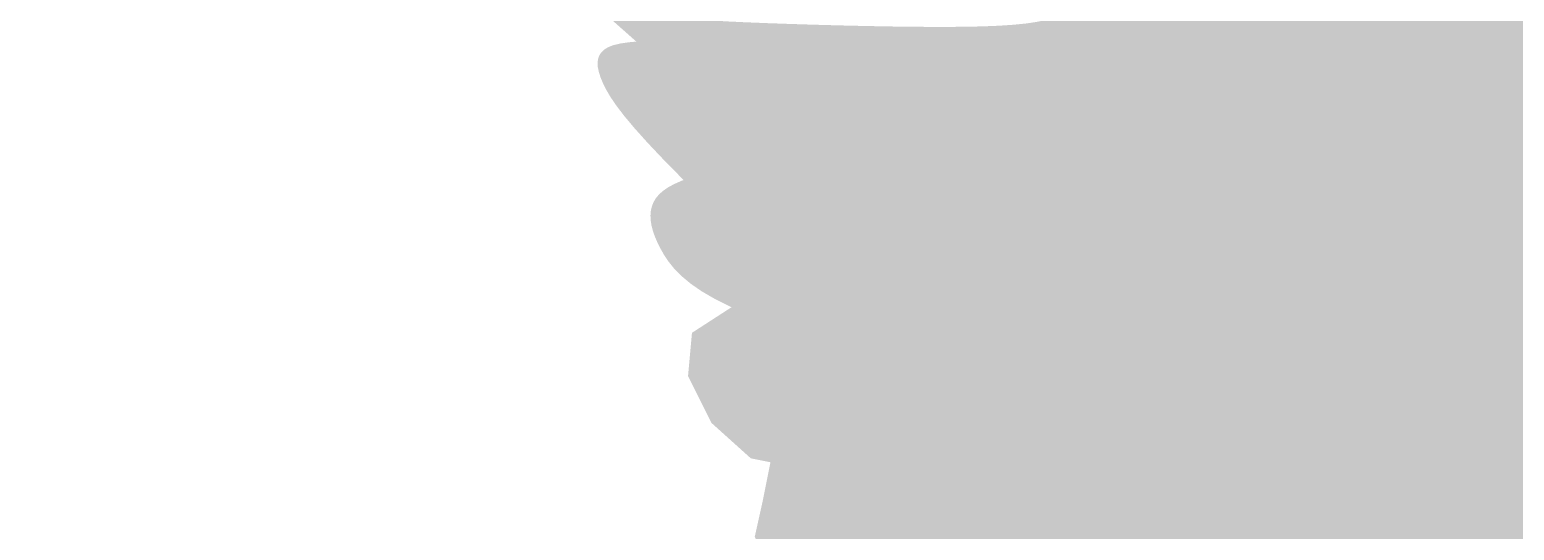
# Model space of a CAD drawing. Header units: millimetres. Extents: x -414 to 301, y -13 to 326.
# Drawn here: x -220.12 to -195.73, y 41.64 to 49.86 of the extents above; entities that cross this region are included whole.
import ezdxf

# ---------------------------------------------------------------- set-up
doc = ezdxf.new("R2010")
doc.units = ezdxf.units.MM
doc.layers.add('Images', color=7, linetype='Continuous')
doc.layers.add('magpiefill', color=3, linetype='Continuous')
picture_1 = doc.add_image_def('image5.jpg', size_in_pixel=(1024, 768))

msp = doc.modelspace()

# ---------------------------------------------------------------- hatches: boundary and pattern name
at = {"layer": 'magpiefill', "true_color": 0x010101}
h = msp.add_hatch(color=18, dxfattribs=at)
h.dxf.hatch_style = 1
edge = h.paths.add_edge_path()
edge.add_line((-195.8331078844907, 28.51849237664084), (-197.6674461119642, 28.3309667336041))
edge.add_line((-197.6674461119644, 28.33096673360413), (-200.7895665872576, 26.28032038804357))
edge.add_line((-200.7895665872574, 26.28032038804366), (-207.2122080755165, 21.64407557516235))
edge.add_line((-207.2122080755164, 21.64407557516231), (-210.9587503675909, 18.07773204478428))
edge.add_line((-210.9587503675911, 18.07773204478423), (-211.5831721843724, 18.07773204478423))
edge.add_line((-211.5831721843724, 18.07773204478423), (-212.2075968490003, 18.61268416654447))
edge.add_line((-212.2075968490003, 18.61268416654447), (-212.2967999656831, 18.96931792737875))
edge.add_line((-212.2967999656831, 18.9693179273787), (-214.1700711117206, 17.54278140353266))
edge.add_line((-214.1700711117206, 17.54278140353278), (-216.667764074539, 15.75960963834376))
edge.add_line((-216.6677640745389, 15.75960963834365), (-216.935373424588, 16.91867158181817))
edge.add_line((-216.935373424588, 16.91867158181823), (-216.8461703079051, 17.54278140353273))
edge.add_line((-216.846170307905, 17.54278140353278), (-215.7757300598615, 18.70184186649882))
edge.add_line((-215.7757300598617, 18.70184186649877), (-215.4189175931299, 18.96931792737877))
edge.add_line((-215.4189175931297, 18.9693179273787), (-215.6865269431788, 19.14763480779596))
edge.add_line((-215.6865269431788, 19.14763480779601), (-217.3813918558501, 17.98857434482996))
edge.add_line((-217.3813918558502, 17.98857434482992), (-217.8274074392654, 18.34520810566421))
edge.add_line((-217.8274074392653, 18.34520810566425), (-217.8274074392653, 18.61268416654449))
edge.add_line((-217.8274074392653, 18.61268416654447), (-218.541035220576, 18.61268416654447))
edge.add_line((-218.5410352205761, 18.61268416654447), (-218.8086445706251, 18.96931792737875))
edge.add_line((-218.8086445706251, 18.9693179273787), (-216.4893578411729, 20.21753757080772))
edge.add_line((-216.4893578411728, 20.21753757080779), (-216.0433422577581, 21.01996427293932))
edge.add_line((-216.0433422577582, 21.01996427293936), (-215.2405113597637, 21.73323327511686))
edge.add_line((-215.2405113597636, 21.73323327511681), (-216.846170307905, 21.46575721423657))
edge.add_line((-216.846170307905, 21.4657572142365), (-215.5973238264958, 22.53565997724827))
edge.add_line((-215.5973238264959, 22.53565997724837), (-211.4047659510063, 24.94294156415191))
edge.add_line((-211.4047659510063, 24.94294156415187), (-207.4798174255656, 27.79601609235264))
edge.add_line((-207.4798174255656, 27.79601609235269), (-203.0196502000269, 30.38161455967325))
edge.add_line((-203.0196502000269, 30.3816145596732), (-200.3435481559954, 31.98646796393648))
edge.add_line((-200.3435481559954, 31.98646796393652), (-200.0759388059464, 32.96721302699399))
edge.add_line((-200.0759388059464, 32.9672130269939), (-199.0947016745861, 33.59132284870815))
edge.add_line((-199.0947016745861, 33.59132284870826), (-198.0242614265431, 33.14552990741102))
edge.add_line((-198.024261426543, 33.14552990741091), (-197.3106336452319, 33.2346890878739))
edge.add_line((-197.310633645232, 33.23468908787402), (-195.7941778137739, 34.48290873130282))
edge.add_line((-195.7941778137738, 34.48290873130273), (-194.5453284845177, 35.28533543343449))
edge.add_line((-194.5453284845175, 35.28533543343448), (-194.4561253678346, 33.50216366824544))
edge.add_line((-194.4561253678348, 33.50216366824554), (-194.8129406824136, 32.16478632486223))
edge.add_line((-194.8129406824136, 32.16478632486213), (-195.1697531491459, 31.98646796393641))
edge.add_line((-195.1697531491459, 31.98646796393652), (-195.7049746970909, 32.16478632486224))
edge.add_line((-195.704974697091, 32.16478632486213), (-196.4185996305551, 31.45151732268486))
edge.add_line((-196.418599630555, 31.45151732268487), (-195.3175250905804, 30.51537109646892))
edge.add_line((-195.3175250905805, 30.51537109646902), (-195.1241818988453, 31.35277184994522))
edge.add_line((-195.1241818988453, 31.35277184994512), (-194.2219127214647, 31.868095390546))
edge.add_line((-194.2219127214647, 31.86809539054601), (-192.8685103793174, 31.93251083312098))
edge.add_line((-192.8685103793174, 31.93251083312098), (-192.0951376123759, 31.67484906282063))
edge.add_line((-192.095137612376, 31.67484906282073), (-192.095137612376, 31.09511007964488))
edge.add_line((-192.095137612376, 31.09511007964487), (-192.7396139688784, 30.83744830934452))
edge.add_line((-192.7396139688784, 30.83744830934462), (-193.9641227484332, 30.57978653904409))
edge.add_line((-193.9641227484332, 30.57978653904398), (-195.381974719724, 29.48472401526748))
edge.add_line((-195.3819747197241, 29.48472401526744), (-195.3819747197241, 28.71173870436621))
edge.add_line((-195.3819747197241, 28.7117387043663), (-194.2219127214649, 29.16264680239197))
edge.add_line((-194.2219127214647, 29.16264680239203), (-191.386211626731, 30.25770932616877))
edge.add_line((-191.3862116267312, 30.25770932616877), (-189.5172236428265, 31.28835640737006))
edge.add_line((-189.5172236428266, 31.28835640736997), (-187.6482385067695, 32.64108070144704))
edge.add_line((-187.6482385067694, 32.64108070144716), (-185.1992209476589, 34.44471309354993))
edge.add_line((-185.1992209476591, 34.44471309354986), (-186.4881765085103, 33.99380499552418))
edge.add_line((-186.4881765085102, 33.99380499552414), (-187.7126852880654, 33.54289689749847))
edge.add_line((-187.7126852880654, 33.54289689749842), (-189.0016408489166, 33.86497411037392))
edge.add_line((-189.0016408489167, 33.86497411037401), (-190.1617028471759, 34.83120574900034))
edge.add_line((-190.161702847176, 34.83120574900025), (-190.870628832821, 36.24834400514403))
edge.add_line((-190.8706288328208, 36.24834400514408), (-191.1284188058525, 37.85873006952146))
edge.add_line((-191.1284188058526, 37.85873006952142), (-190.8061792036779, 39.34028524874864))
edge.add_line((-190.8061792036778, 39.34028524874872), (-189.4527768615305, 40.82184042797594))
edge.add_line((-189.4527768615305, 40.82184042797595), (-190.161702847176, 40.56417865767541))
edge.add_line((-190.161702847176, 40.56417865767541), (-193.5129867358195, 38.82496170814785))
edge.add_line((-193.5129867358194, 38.82496170814785), (-196.4131403075436, 37.21457564377047))
edge.add_line((-196.4131403075435, 37.21457564377041), (-198.0243326227224, 35.92626679226852))
edge.add_line((-198.0243326227225, 35.92626679226858), (-198.8621550188071, 34.70237486385017))
edge.add_line((-198.8621550188071, 34.70237486385012), (-199.7644241961876, 33.99380499552409))
edge.add_line((-199.7644241961877, 33.99380499552414), (-200.7311401548643, 33.7361432252238))
edge.add_line((-200.731140154864, 33.73614322522389), (-201.3111725779169, 33.99380499552424))
edge.add_line((-201.3111725779171, 33.99380499552414), (-201.6334093322448, 34.38029765097463))
edge.add_line((-201.6334093322446, 34.38029765097472), (-201.5689625509486, 35.28211236651762))
edge.add_line((-201.5689625509486, 35.28211236651757), (-200.9244861944462, 36.76366754574478))
edge.add_line((-200.9244861944462, 36.76366754574468), (-201.3756193592129, 37.72989918437125))
edge.add_line((-201.375619359213, 37.7298991843713), (-201.5045157696526, 36.89249843089491))
edge.add_line((-201.5045157696526, 36.8924984308949), (-202.0845453448584, 36.50600577544441))
edge.add_line((-202.0845453448586, 36.50600577544444), (-203.5023973161489, 35.66860502196824))
edge.add_line((-203.5023973161488, 35.66860502196833), (-203.9535304809156, 35.99068223484383))
edge.add_line((-203.9535304809156, 35.99068223484373), (-204.4046664935294, 36.24834400514408))
edge.add_line((-204.4046664935294, 36.24834400514408), (-204.8557996582961, 36.69925210316976))
edge.add_line((-204.8557996582961, 36.69925210316971), (-205.0491428500312, 37.40782197149574))
edge.add_line((-205.0491428500312, 37.40782197149578), (-204.9846960687352, 37.85873006952146))
edge.add_line((-204.9846960687352, 37.85873006952142), (-205.5647256439415, 37.9875609546716))
edge.add_line((-205.5647256439415, 37.98756095467164), (-205.8869652461158, 38.24522272497198))
edge.add_line((-205.8869652461158, 38.245222724972), (-206.33810125873, 38.69613082299767))
edge.add_line((-206.33810125873, 38.69613082299772), (-206.7247876422003, 39.21145436359861))
edge.add_line((-206.7247876422003, 39.21145436359859), (-206.5314444504652, 40.17768600222492))
edge.add_line((-206.5314444504651, 40.17768600222483), (-206.7247876422003, 40.17768600222483))
edge.add_line((-206.7247876422003, 40.17768600222483), (-207.3048172174067, 40.37093232995021))
edge.add_line((-207.3048172174065, 40.37093232995029), (-207.8848467926123, 40.88625587055094))
edge.add_line((-207.8848467926124, 40.8862558705509), (-208.2070863947871, 41.53041029630196))
edge.add_line((-208.207086394787, 41.53041029630202), (-208.0781899843475, 42.11014927947787))
edge.add_line((-208.0781899843475, 42.11014927947787), (-207.9492964217554, 42.75430370522869))
edge.add_line((-207.9492964217555, 42.7543037052287), (-208.2715331760832, 42.81871914780391))
edge.add_line((-208.271533176083, 42.81871914780384), (-208.916012380432, 43.39845813097969))
edge.add_line((-208.9160123804321, 43.39845813097969), (-209.3026987639028, 44.17144196137242))
edge.add_line((-209.3026987639028, 44.17144196137242), (-209.2382519826068, 44.88001182969845))
edge.add_line((-209.2382519826067, 44.8800118296984), (-208.142639613491, 45.58858169802443))
edge.add_line((-208.142639613491, 45.58858169802438), (-206.6603380130571, 46.3615670089256))
edge.add_line((-206.6603380130572, 46.36156700892571), (-205.6291752730846, 47.19896776240191))
edge.add_line((-205.6291752730846, 47.19896776240182), (-204.7269060957041, 47.97195307330305))
edge.add_line((-204.726906095704, 47.97195307330304), (-204.5980096852649, 48.10078395845322))
edge.add_line((-204.5980096852649, 48.10078395845326), (-204.2757700830902, 48.22961484360344))
edge.add_line((-204.2757700830903, 48.22961484360338), (-203.8890836996196, 48.55169205647888))
edge.add_line((-203.8890836996194, 48.55169205647891), (-203.8246369183234, 48.80935382677926))
edge.add_line((-203.8246369183235, 48.80935382677924), (-203.8246369183235, 49.00260015450461))
edge.add_line((-203.8246369183235, 49.00260015450452), (-203.8890836996195, 49.26026192480487))
edge.add_line((-203.8890836996194, 49.26026192480499), (-204.0824268913546, 49.45350825253036))
edge.add_line((-204.0824268913546, 49.45350825253026), (-204.2757700830902, 49.58233913768044))
edge.add_line((-204.2757700830903, 49.58233913768039), (-204.533562903969, 49.6467545802556))
edge.add_line((-204.5335629039689, 49.64675458025562), (-204.3402197122333, 49.7755854654058))
edge.add_line((-204.3402197122334, 49.77558546540585), (-204.0824268913547, 49.77558546540585))
edge.add_line((-204.0824268913546, 49.77558546540585), (-203.8246369183234, 49.84000090798082))
edge.add_line((-203.8246369183235, 49.84000090798083), (-203.3735009057097, 49.84000090798083))
edge.add_line((-203.3735009057097, 49.84000090798083), (-203.115710932678, 49.84000090798083))
edge.add_line((-203.115710932678, 49.84000090798083), (-202.9223677409429, 49.90441635055604))
edge.add_line((-202.9223677409429, 49.90441635055598), (-202.7290245492073, 50.03324723570616))
edge.add_line((-202.7290245492074, 50.0332472357061), (-202.6001281387683, 50.35532444858161))
edge.add_line((-202.6001281387683, 50.35532444858172), (-202.5356785096252, 50.54857077630686))
edge.add_line((-202.5356785096251, 50.5485707763068), (-202.7934713305033, 50.80623254660733))
edge.add_line((-202.7934713305034, 50.80623254660734), (-203.631293726588, 51.25714064463302))
edge.add_line((-203.631293726588, 51.25714064463298), (-202.5356785096252, 50.99947887433244))
edge.add_line((-202.5356785096251, 50.99947887433253), (-201.9556489344188, 50.87064798918235))
edge.add_line((-201.9556489344188, 50.87064798918231), (-201.6334093322445, 51.06389431690769))
edge.add_line((-201.6334093322446, 51.06389431690771), (-201.6334093322446, 51.19272520205789))
edge.add_line((-201.6334093322446, 51.19272520205782), (-201.6334093322446, 51.51480241493332))
edge.add_line((-201.6334093322446, 51.51480241493343), (-201.8267553718268, 51.64363330008361))
edge.add_line((-201.8267553718268, 51.64363330008355), (-201.9556489344189, 51.96571051295906))
edge.add_line((-201.9556489344188, 51.96571051295904), (-201.4400661405089, 51.90129507038383))
edge.add_line((-201.4400661405092, 51.90129507038379), (-201.1822761674781, 51.90129507038379))
edge.add_line((-201.1822761674779, 51.90129507038379), (-200.7955897840072, 51.90129507038379))
edge.add_line((-200.7955897840071, 51.90129507038379), (-200.7955897840071, 52.03012595553397))
edge.add_line((-200.7955897840071, 52.03012595553403), (-200.8600365653031, 52.41661861098474))
edge.add_line((-200.8600365653032, 52.41661861098468), (-200.9889329757423, 52.67427890077653))
edge.add_line((-200.9889329757423, 52.67427890077651), (-201.0533797570383, 52.99635611365202))
edge.add_line((-201.0533797570382, 52.99635611365213), (-200.731140154864, 52.99635611365213))
edge.add_line((-200.731140154864, 52.99635611365213), (-200.4733501818324, 53.0607715562271))
edge.add_line((-200.4733501818325, 53.06077155622709), (-200.3444537713934, 53.25401788395246))
edge.add_line((-200.3444537713934, 53.25401788395238), (-200.2800069900974, 53.70492598197806))
edge.add_line((-200.2800069900974, 53.70492598197811), (-200.2155602088014, 53.83375686712829))
edge.add_line((-200.2155602088013, 53.83375686712824), (-199.9577673879226, 53.83375686712824))
edge.add_line((-199.9577673879228, 53.83375686712824), (-199.7644241961876, 53.83375686712824))
edge.add_line((-199.7644241961877, 53.83375686712824), (-199.6355277857481, 53.96258775227842))
edge.add_line((-199.635527785748, 53.96258775227847), (-199.4421845940128, 53.96258775227847))
edge.add_line((-199.4421845940129, 53.96258775227847), (-199.3777378127169, 54.28466496515398))
edge.add_line((-199.3777378127168, 54.28466496515396), (-199.3777378127168, 54.41349585030414))
edge.add_line((-199.3777378127168, 54.41349585030408), (-199.6999774148915, 54.54232673545426))
edge.add_line((-199.6999774148916, 54.54232673545432), (-199.4421845940129, 54.6711576206045))
edge.add_line((-199.4421845940129, 54.67115762060454), (-199.2488414022773, 54.67115762060454))
edge.add_line((-199.2488414022773, 54.67115762060454), (-198.9910514292462, 54.60674217802957))
edge.add_line((-198.9910514292461, 54.60674217802957), (-198.6688118270714, 54.54232673545436))
edge.add_line((-198.6688118270714, 54.54232673545432), (-198.2176786623046, 54.60674217802953))
edge.add_line((-198.2176786623047, 54.60674217802957), (-197.5731994579558, 54.73557306317975))
edge.add_line((-197.5731994579558, 54.73557306317968), (-197.2509598557811, 54.73557306317968))
edge.add_line((-197.250959855781, 54.73557306317968), (-197.250959855781, 54.47791129287933))
edge.add_line((-197.250959855781, 54.47791129287933), (-197.186513074485, 54.15583408000383))
edge.add_line((-197.186513074485, 54.15583408000384), (-196.7353770618712, 53.96258775227846))
edge.add_line((-196.7353770618712, 53.96258775227847), (-196.1553474866649, 54.15583408000385))
edge.add_line((-196.1553474866649, 54.15583408000384), (-195.8331078844907, 53.76934142455335))
edge.add_line((-195.8331078844907, 53.76934142455327), (-195.3815162163305, 53.32019069006923))
edge.add_arc((-307.260970137278, -11.99896203949793), 129.5515492881421, 24.7196834331034, 30.277882808560207, ccw=False)
edge.add_arc((-187.4863811132669, 43.89889807276955), 2.71160155124978, 219.4264190677759, 277.5112522925736)
edge.add_arc((-184.5558881863963, 38.84865255466768), 3.494933030427307, 76.09792839104102, 137.4828955815185, ccw=False)
edge.add_arc((-184.746114497111, 34.57432668384686), 7.735753044468411, 60.01917854986198, 82.34898294536907, ccw=False)
edge.add_arc((-184.6416243261414, 29.88088219464024), 11.99881904815221, 55.16074552816218, 71.73216053091483, ccw=False)
edge.add_arc((-178.1204990256937, 34.01616295016578), 5.722572915981763, 86.65890143975243, 120.31950619075)
edge.add_arc((-176.3684125226687, 31.18587399339553), 9.050623111210996, 120.8490791888012, 144.9821508602809)
edge.add_arc((-182.5577892435463, 35.72971252247984), 1.384718910226824, 152.0183299640194, 206.9559763139688)
edge.add_arc((-288.4102990386688, -92.44024818510674), 164.9606098120942, 45.89312228263083, 50.63922831697852, ccw=False)
edge.add_line((-173.5978804597363, 26.00852272296945), (-173.7275144625909, 25.49096805611994))
edge.add_line((-173.7275144625907, 25.49096805612003), (-173.5341712708551, 25.23330628581969))
edge.add_line((-173.5341712708552, 25.23330628581959), (-172.9541388478023, 25.04005995809422))
edge.add_line((-172.9541388478021, 25.0400599580943), (-173.1474820395372, 24.65356730264383))
edge.add_line((-173.1474820395373, 24.65356730264373), (-172.8896920665061, 24.33149008976822))
edge.add_line((-172.8896920665061, 24.33149008976824), (-172.7607956560665, 24.00941287689273))
edge.add_line((-172.7607956560668, 24.00941287689272), (-173.2119316686806, 23.62292022144224))
edge.add_line((-173.2119316686804, 23.62292022144216), (-173.2763784499764, 23.23642756599144))
edge.add_line((-173.2763784499764, 23.23642756599149), (-173.0830352582414, 22.84993491054099))
edge.add_line((-173.0830352582412, 22.84993491054101), (-173.5986180521511, 22.65668858281566))
edge.add_line((-173.5986180521512, 22.65668858281564), (-174.1142008460611, 22.78551946796582))
edge.add_line((-174.114200846061, 22.78551946796586), (-174.049754064765, 22.33461136994019))
edge.add_line((-174.049754064765, 22.33461136994015), (-174.7586772025634, 22.14136504221501))
edge.add_line((-174.7586772025633, 22.14136504221504), (-175.080916804738, 22.33461136994018))
edge.add_line((-175.080916804738, 22.33461136994015), (-175.2742599964731, 22.39902681251536))
edge.add_line((-175.2742599964731, 22.39902681251529), (-175.4676031882083, 22.14136504221496))
edge.add_line((-175.4676031882082, 22.14136504221504), (-175.7898427903829, 21.88370327191448))
edge.add_line((-175.7898427903829, 21.88370327191441), (-176.1120823925576, 22.0125341570648))
edge.add_line((-176.1120823925577, 22.01253415706482), (-176.9499047886422, 21.43279517388897))
edge.add_line((-176.949904788642, 21.43279517388898), (-176.949904788642, 21.6904569441893))
edge.add_line((-176.949904788642, 21.69045694418931), (-177.5299343638479, 22.20578048478995))
edge.add_line((-177.5299343638479, 22.20578048479), (-177.5299343638479, 22.46344225509056))
edge.add_line((-177.5299343638479, 22.46344225509045), (-177.6588307742875, 22.33461136994006))
edge.add_line((-177.6588307742875, 22.33461136994015), (-178.0455171577578, 21.75487238676429))
edge.add_line((-178.0455171577578, 21.75487238676429), (-178.0455171577578, 21.36837973131379))
edge.add_line((-178.0455171577578, 21.36837973131372), (-178.0455171577578, 20.53097897783755))
edge.add_line((-178.0455171577578, 20.5309789778376), (-178.4966503225246, 20.5309789778376))
edge.add_line((-178.4966503225245, 20.5309789778376), (-178.6899935142601, 20.72422530556274))
edge.add_line((-178.68999351426, 20.7242253055627), (-178.7544431434031, 20.85305619071288))
edge.add_line((-178.7544431434032, 20.85305619071282), (-179.3989194999051, 21.04630251843817))
edge.add_line((-179.3989194999051, 21.04630251843831), (-179.7211591020798, 21.23954884616366))
edge.add_line((-179.7211591020796, 21.23954884616358), (-179.8500555125192, 21.1107179610134))
edge.add_line((-179.8500555125194, 21.11071796101345), (-179.8500555125194, 20.78864074813792))
edge.add_line((-179.8500555125194, 20.78864074813787), (-180.2367418959896, 20.27331720753698))
edge.add_line((-180.2367418959897, 20.27331720753698), (-180.4945318690214, 20.46656353526233))
edge.add_line((-180.4945318690212, 20.46656353526244), (-180.4945318690212, 20.6598098629878))
edge.add_line((-180.4945318690212, 20.65980986298774), (-181.2679074838097, 20.46656353526238))
edge.add_line((-181.2679074838097, 20.46656353526244), (-181.6545938672804, 20.01565543723677))
edge.add_line((-181.6545938672803, 20.01565543723672), (-182.4924134155173, 19.69357822436119))
edge.add_line((-182.4924134155175, 19.69357822436113), (-182.8790997989882, 19.88682455208648))
edge.add_line((-182.8790997989881, 19.88682455208659), (-183.0724458385707, 20.20890176496212))
edge.add_line((-183.0724458385706, 20.20890176496201), (-183.3946825928978, 20.20890176496201))
edge.add_line((-183.3946825928979, 20.20890176496201), (-184.1036085785433, 19.62916278178616))
edge.add_line((-184.1036085785433, 19.62916278178615), (-184.7480877828928, 18.98500835603509))
edge.add_line((-184.7480877828927, 18.98500835603515), (-185.3925641393946, 18.21202304513394))
edge.add_line((-185.3925641393946, 18.212023045134), (-185.9081469333044, 17.56786861938318))
edge.add_line((-185.9081469333045, 17.56786861938318), (-186.3592829459183, 17.11696200186598))
edge.add_line((-186.3592829459182, 17.11696200186586), (-187.0037593024205, 16.9237156741405))
edge.add_line((-187.0037593024206, 16.92371567414058), (-187.5837917254735, 17.05254655929075))
edge.add_line((-187.5837917254733, 17.0525465592907), (-187.9704781089441, 17.43903773423294))
edge.add_line((-187.9704781089442, 17.43903773423295), (-188.3571644924149, 17.82553038968345))
edge.add_line((-188.3571644924147, 17.82553038968343), (-188.5505076841499, 18.40526937285928))
edge.add_line((-188.55050768415, 18.40526937285929), (-188.8727472863247, 18.85617747088497))
edge.add_line((-188.8727472863247, 18.85617747088502), (-189.1949868884994, 18.92059291346022))
edge.add_line((-189.1949868884993, 18.92059291346018), (-189.58167327197, 19.04942379861036))
edge.add_line((-189.5816732719699, 19.0494237986103), (-189.9039100262971, 19.0494237986103))
edge.add_line((-189.9039100262971, 19.0494237986103), (-190.4839424493505, 19.95123999466168))
edge.add_line((-190.4839424493506, 19.95123999466174), (-191.0639720245564, 20.72422530556273))
edge.add_line((-191.0639720245565, 20.7242253055627), (-191.3217619975877, 20.7242253055627))
edge.add_line((-191.3217619975877, 20.7242253055627), (-191.837344791498, 20.98188707586326))
edge.add_line((-191.8373447914978, 20.98188707586333), (-192.7396139688784, 21.8192878293395))
edge.add_line((-192.7396139688784, 21.81928782933944), (-192.9974067897566, 22.20578048478994))
edge.add_line((-192.9974067897566, 22.20578048479), (-193.1263003523486, 22.46344225509056))
edge.add_line((-193.1263003523486, 22.46344225509045), (-193.1907499814922, 22.84993491054095))
edge.add_line((-193.1907499814922, 22.84993491054101), (-193.4485399545234, 22.84993491054101))
edge.add_line((-193.4485399545235, 22.84993491054101), (-194.0285695297298, 23.04318123826636))
edge.add_line((-194.0285695297296, 23.0431812382663), (-194.0930191588727, 23.17201212341648))
edge.add_line((-194.0930191588726, 23.17201212341653), (-194.3508091319038, 23.55850477886701))
edge.add_line((-194.3508091319039, 23.558504778867), (-194.4152559131999, 23.68733566401718))
edge.add_line((-194.4152559131998, 23.68733566401713), (-194.7374955153745, 24.39590553234316))
edge.add_line((-194.7374955153746, 24.39590553234319), (-195.1241818988453, 24.65356730264373))
edge.add_line((-195.1241818988453, 24.65356730264373), (-195.3175250905804, 24.84681363036887))
edge.add_line((-195.3175250905805, 24.84681363036884), (-195.5753179114592, 25.23330628581956))
edge.add_line((-195.5753179114592, 25.23330628581959), (-195.7042143218983, 25.74862982642024))
edge.add_line((-195.7042143218983, 25.74862982642028), (-195.7042143218983, 26.07070555878733))
edge.add_line((-195.7042143218983, 26.07070555878728), (-195.2530783092845, 26.71485998453834))
edge.add_line((-195.2530783092844, 26.71485998453829), (-195.44642150102, 26.65044454196309))
edge.add_line((-195.4464215010201, 26.65044454196315), (-195.8975575136339, 27.16576808256403))
edge.add_line((-195.8975575136338, 27.16576808256404), (-195.9620042949298, 27.61667618058971))
edge.add_line((-195.9620042949298, 27.61667618058976), (-195.44642150102, 28.38966149149075))
edge.add_line((-195.4464215010201, 28.38966149149071), (-195.8331078844909, 28.51849237664089))
at = {"layer": 'magpiefill'}
h = msp.add_hatch(color=253, dxfattribs=at)
h.dxf.hatch_style = 1
h.paths.add_polyline_path([(-202.7934713305034, 50.80623254660734), (-203.6312937265881, 51.25714064463316), (-204.1021431901657, 51.29315986499256), (-204.6510081056236, 51.33322499469675), (-205.2577520910235, 51.37554178372216), (-205.9022387644269, 51.41831598204518), (-206.5643317438951, 51.45975333964206), (-207.2238946474898, 51.49805960648894), (-207.8607910932724, 51.53144053256247), (-208.4548846993042, 51.55810186783904), (-208.9896810543111, 51.57626756717033), (-209.4632536296744, 51.58423440491043), (-209.8773178674399, 51.58031736028869), (-210.2335892096528, 51.56283141253495), (-210.5337830983594, 51.53009154087844), (-210.7796149756049, 51.4804127245489), (-210.972800283435, 51.41210994277575), (-211.1150544638957, 51.32349817478862), (-211.2071687749535, 51.21285440199664), (-211.2462377382624, 51.07830361452982), (-211.228431691398, 50.9179328046973), (-211.1499209719351, 50.72982896480864), (-211.0068759174488, 50.51207908717324), (-210.7954668655148, 50.26277016410052), (-210.5118641537078, 49.97998918789983), (-210.1522381196034, 49.66182315088098), (-210.0531311331868, 49.67016755896845), (-209.7837070523257, 49.68281514567735), (-209.4442452380442, 49.69067372481179), (-209.0252811233319, 49.69389110579833), (-208.5229318317146, 49.69276445436967), (-207.955641248869, 49.68818836148251), (-207.3474349510088, 49.68120677440004), (-206.7223385143476, 49.6728636403848), (-206.1043775150993, 49.66420290669986), (-205.5175775294776, 49.65626852060796), (-204.9859641336964, 49.65010442937238), (-204.5335629039691, 49.64675458025553), (-204.3402197122334, 49.77558546540585), (-204.0824268913546, 49.77558546540585), (-203.8246369183235, 49.84000090798083), (-203.3735009057097, 49.84000090798083), (-203.115710932678, 49.84000090798083), (-202.9223677409429, 49.90441635055598), (-202.7290245492074, 50.0332472357061), (-202.6001281387683, 50.35532444858172), (-202.5356785096251, 50.5485707763068)])
h.paths.add_polyline_path([(-209.8752270849947, 50.66731424310654), (-209.8682568157891, 50.74582066199345), (-209.8481347805774, 50.82205081558665), (-209.8123370972863, 50.89497004099833), (-209.7579652441783, 50.96363236087274), (-209.6821206995164, 51.02709179785426), (-209.5819049415635, 51.08440237458717), (-209.4544194485823, 51.13461811371579), (-209.2967656988355, 51.17679303788442), (-209.1060451705863, 51.20998116973736), (-208.8805621297089, 51.23355185708439), (-208.6234319925262, 51.24813574839743), (-208.3389729629725, 51.25467881731395), (-208.0315032449822, 51.25412703747131), (-207.7053410424898, 51.24742638250677), (-207.3648045594293, 51.23552282605795), (-207.0142119997357, 51.21936234176217), (-206.6578815673431, 51.19989090325686), (-206.3000920290766, 51.17789682314595), (-205.9449644033255, 51.15353776989942), (-205.5965802713692, 51.12681375095415), (-205.2590212144879, 51.09772477374627), (-204.9363688139608, 51.06627084571261), (-204.6327046510682, 51.03245197428976), (-204.3521103070898, 50.99626816691411), (-204.098667363305, 50.95771943102243), (-203.8754715124448, 50.91678606402071), (-203.6816748930435, 50.87336952319276), (-203.5154437550862, 50.82735155579127), (-203.3749443485581, 50.77861390906967), (-203.2583429234446, 50.72703833028101), (-203.1638057297305, 50.67250656667831), (-203.0894990174017, 50.61490036551473), (-203.0335890364429, 50.55410147404342), (-202.994715263119, 50.49023798980125), (-202.9734100788139, 50.42442341146011), (-202.9706790911906, 50.35801758797594), (-202.987527907913, 50.29238036830464), (-203.0249621366438, 50.22887160140191), (-203.0839873850466, 50.16885113622362), (-203.1656092607851, 50.11367882172554), (-203.2708333715221, 50.06471450686346), (-203.4007836317708, 50.02301256703478), (-203.5570571834436, 49.98840548340176), (-203.7413694753023, 49.96042026356832), (-203.9554359561091, 49.93858391513849), (-204.2009720746257, 49.92242344571577), (-204.479693279614, 49.91146586290439), (-204.7933150198359, 49.90523817430812), (-205.1435527440539, 49.90326738753066), (-205.5299332237487, 49.9050706573297), (-205.9432285212809, 49.91012572707771), (-206.3720220217296, 49.91790048730073), (-206.8048971101746, 49.92786282852517), (-207.230437171695, 49.93948064127671), (-207.6372255913705, 49.95222181608173), (-208.0138457542806, 49.96555424346641), (-208.3488810455045, 49.97894581395677), (-208.6337640740736, 49.99216003507323), (-208.871324344825, 50.00614288231213), (-209.0672405865478, 50.02213594816428), (-209.2271915280307, 50.04138082512009), (-209.3568558980626, 50.06511910567038), (-209.4619124254327, 50.09459238230573), (-209.5480398389294, 50.13104224751684), (-209.6209168673419, 50.17571029379425), (-209.6851673373683, 50.22938483312221), (-209.7411954673433, 50.29104105545922), (-209.7883505735115, 50.35920087025745), (-209.8259819721165, 50.43238618696923), (-209.8534389794025, 50.50911891504654), (-209.870070911614, 50.58792096394151)], flags=16)
h = msp.add_hatch(color=253, dxfattribs=at)
h.dxf.hatch_style = 1
h.paths.add_polyline_path([(-203.8246369183235, 49.00260015450452), (-203.8890836996194, 49.26026192480499), (-204.0824268913546, 49.45350825253026), (-204.2757700830903, 49.58233913768039), (-204.5335629039682, 49.64675458025553), (-204.9859641336962, 49.65010442937238), (-205.5175775294778, 49.65626852060796), (-206.1043775150993, 49.66420290669986), (-206.7223385143476, 49.6728636403848), (-207.3474349510088, 49.68120677440004), (-207.955641248869, 49.68818836148251), (-208.5229318317146, 49.69276445436967), (-209.0252811233319, 49.69389110579833), (-209.4442452380442, 49.69067372481179), (-209.7837070523257, 49.68281514567735), (-210.0531311331868, 49.67016755896845), (-210.261982047639, 49.65258315525849), (-210.4197243626935, 49.62991412512073), (-210.5358226453608, 49.60201265912857), (-210.6197414626527, 49.56873094785553), (-210.6809453815794, 49.52992118187492), (-210.7273609773073, 49.4853912083743), (-210.7607628576195, 49.43477150099857), (-210.7813876384546, 49.37764819000682), (-210.789471935751, 49.31360740565793), (-210.785252365447, 49.24223527821073), (-210.7689655434808, 49.16311793792467), (-210.7408480857908, 49.07584151505849), (-210.7011366083153, 48.97999213987129), (-210.6488586246007, 48.87424509118479), (-210.5782052386267, 48.7536322420714), (-210.4821584519805, 48.61227461416611), (-210.3537002662501, 48.44429322910428), (-210.1858126830233, 48.24380910852079), (-209.9714777038873, 48.00494327405066), (-209.7036773304302, 47.72181674732929), (-209.3753935642393, 47.38855054999168), (-209.2726202120897, 47.4260620694843), (-209.1077891508333, 47.47645022381735), (-208.9203023485546, 47.52550808215616), (-208.7106921843987, 47.57332433684915), (-208.4794910375109, 47.61998768024573), (-208.2272312870353, 47.66558680469466), (-207.9544453121175, 47.71021040254457), (-207.6616654919018, 47.75394716614464), (-207.3494242055335, 47.79688578784364), (-207.0192183442584, 47.83885704651436), (-206.676402847727, 47.87866006712558), (-206.3272971676913, 47.91483606116968), (-205.9782207559023, 47.94592624013919), (-205.6354930641124, 47.97047181552713), (-205.3054335440729, 47.9870139988256), (-204.9943616475352, 47.99409400152734), (-204.7085968262514, 47.99025303512499), (-204.5980096852649, 48.10078395845326), (-204.2757700830903, 48.22961484360338), (-203.8890836996194, 48.55169205647891), (-203.8246369183235, 48.80935382677924)])
h.paths.add_polyline_path([(-209.1470583581056, 48.79489523464814), (-209.1276954942405, 48.87782607729002), (-209.097211795452, 48.95602700340715), (-209.0558438709627, 49.02902503175815), (-209.0038283299938, 49.0963471811019), (-208.9414017817681, 49.15752047019708), (-208.8688008355069, 49.21207191780231), (-208.7857888741531, 49.25969605779557), (-208.6902363755298, 49.30075748453158), (-208.5795405911811, 49.33578830748429), (-208.4510987726507, 49.36532063612728), (-208.3023081714827, 49.38988657993463), (-208.1305660392206, 49.41001824838017), (-207.9332696274087, 49.42624775093758), (-207.7078161875906, 49.43910719708104), (-207.4533282785097, 49.44903015728629), (-207.1758296877087, 49.45605604603677), (-206.8830695099293, 49.46012573881857), (-206.5827968399138, 49.46118011111712), (-206.2827607724039, 49.45916003841829), (-205.9907104021416, 49.45400639620765), (-205.714394823869, 49.44566005997093), (-205.4615631323278, 49.43406190519387), (-205.2382686926127, 49.41916266206744), (-205.0437819512271, 49.40095247960481), (-204.8756776250264, 49.379431361524), (-204.7315304308668, 49.3545993115433), (-204.6089150856039, 49.32645633338117), (-204.5054063060932, 49.29500243075584), (-204.4185788091906, 49.26023760738563), (-204.3460073117523, 49.2221618669885), (-204.2855820140737, 49.18084419002408), (-204.2364550502116, 49.13662946391486), (-204.1980940376632, 49.08993155282447), (-204.1699665939253, 49.04116432091617), (-204.1515403364949, 48.99074163235387), (-204.1422828828691, 48.93907735130074), (-204.1416618505447, 48.88658534192064), (-204.1491448570189, 48.83367946837699), (-204.1644164143735, 48.78076374136739), (-204.1880286130324, 48.7282027577252), (-204.220750438004, 48.67635126081817), (-204.263350874297, 48.62556399401365), (-204.3165989069202, 48.57619570067931), (-204.3812635208824, 48.52860112418263), (-204.4581137011923, 48.48313500789117), (-204.5479184328585, 48.44015209517229), (-204.6515354346652, 48.39988888160459), (-204.7701773604973, 48.36210887160956), (-204.9051455980161, 48.32645732181984), (-205.0577415348823, 48.2925794888676), (-205.229266558756, 48.2601206293856), (-205.4210220572982, 48.22872600000608), (-205.6343094181699, 48.19804085736177), (-205.8704300290317, 48.16771045808485), (-206.1292162986807, 48.13747859780607), (-206.4046247204603, 48.10748322814783), (-206.6891428088507, 48.07796083973084), (-206.975258078332, 48.04914792317588), (-207.2554580433836, 48.02128096910328), (-207.5222302184862, 47.99459646813388), (-207.7680621181194, 47.9693309108884), (-207.9854412567635, 47.94572078798743), (-208.1688565046676, 47.92423908748887), (-208.3208021551601, 47.90630478720112), (-208.4457738573377, 47.89357336236971), (-208.5482672602983, 47.88770028824014), (-208.6327780131389, 47.89034104005832), (-208.7038017649568, 47.90315109306953), (-208.7658341648497, 47.92778592251962), (-208.8233708619144, 47.96590100365423), (-208.8799117593813, 48.01849159293357), (-208.9349737770103, 48.08391207167663), (-208.9870780886939, 48.15985660241703), (-209.0347458683253, 48.2440193476882), (-209.0764982897967, 48.33409447002406), (-209.110856527001, 48.42777613195803), (-209.1363417538308, 48.52275849602376), (-209.1514751441787, 48.61673572475494), (-209.1550637778259, 48.7077074567227)], flags=16)
h = msp.add_hatch(color=255, dxfattribs=at)
h.dxf.hatch_style = 1
h.paths.add_polyline_path([(-204.1880286130324, 48.7282027577252), (-204.1644164143735, 48.78076374136739), (-204.1491448570189, 48.83367946837699), (-204.1416618505447, 48.88658534192064), (-204.1422828828691, 48.93907735130074), (-204.1515403364949, 48.99074163235387), (-204.1699665939253, 49.04116432091617), (-204.1980940376632, 49.08993155282447), (-204.2364550502116, 49.13662946391486), (-204.2855820140737, 49.18084419002408), (-204.3460073117523, 49.2221618669885), (-204.4185788091906, 49.26023760738563), (-204.5054063060932, 49.29500243075584), (-204.6089150856039, 49.32645633338117), (-204.7315304308668, 49.3545993115433), (-204.8756776250264, 49.379431361524), (-205.0437819512271, 49.40095247960481), (-205.2382686926127, 49.41916266206744), (-205.4615631323278, 49.43406190519387), (-205.714394823869, 49.44566005997093), (-205.9907104021416, 49.45400639620765), (-206.2827607724039, 49.45916003841829), (-206.5827968399138, 49.46118011111712), (-206.8830695099293, 49.46012573881857), (-207.1758296877087, 49.45605604603677), (-207.4533282785097, 49.44903015728629), (-207.7078161875906, 49.43910719708104), (-207.9332696274087, 49.42624775093758), (-208.1305660392206, 49.41001824838017), (-208.3023081714827, 49.38988657993463), (-208.4510987726507, 49.36532063612728), (-208.5795405911811, 49.33578830748429), (-208.6902363755298, 49.30075748453158), (-208.7857888741531, 49.25969605779557), (-208.8688008355069, 49.21207191780231), (-208.9414017817681, 49.15752047019708), (-209.0038283299938, 49.0963471811019), (-209.0558438709627, 49.02902503175815), (-209.097211795452, 48.95602700340715), (-209.1276954942405, 48.87782607729002), (-209.1470583581056, 48.79489523464814), (-209.1550637778259, 48.7077074567227), (-209.1514751441787, 48.61673572475494), (-209.1363417538308, 48.52275849602376), (-209.110856527001, 48.42777613195803), (-209.0764982897967, 48.33409447002406), (-209.0347458683253, 48.2440193476882), (-208.9870780886939, 48.15985660241703), (-208.9349737770103, 48.08391207167663), (-208.8799117593813, 48.01849159293357), (-208.8233708619144, 47.96590100365423), (-208.7658341648497, 47.92778592251962), (-208.7038017649568, 47.90315109306953), (-208.6327780131389, 47.89034104005832), (-208.5482672602983, 47.88770028824014), (-208.4457738573377, 47.89357336236971), (-208.3208021551601, 47.90630478720112), (-208.1688565046676, 47.92423908748887), (-207.9854412567635, 47.94572078798743), (-207.7680621181194, 47.9693309108884), (-207.5222302184861, 47.99459646813388), (-207.2554580433836, 48.02128096910328), (-206.9752580783316, 48.04914792317588), (-206.6891428088507, 48.07796083973084), (-206.4046247204603, 48.10748322814783), (-206.1292162986807, 48.13747859780607), (-205.8704300290317, 48.16771045808485), (-205.6343094181699, 48.19804085736177), (-205.4210220572982, 48.22872600000608), (-205.2292665587558, 48.2601206293856), (-205.0577415348823, 48.2925794888676), (-204.9051455980161, 48.32645732181984), (-204.7701773604973, 48.36210887160956), (-204.6515354346652, 48.39988888160459), (-204.5479184328585, 48.44015209517229), (-204.4581137011923, 48.48313500789117), (-204.3812635208824, 48.52860112418263), (-204.3165989069202, 48.57619570067931), (-204.263350874297, 48.62556399401365), (-204.220750438004, 48.67635126081817)])
h = msp.add_hatch(color=253, dxfattribs=at)
h.dxf.hatch_style = 1
h.paths.add_polyline_path([(-207.5342471365964, 46.20738071718476), (-207.770135324324, 46.34490230159035), (-207.939116635274, 46.47902363827436), (-208.0486352638855, 46.60857713841398), (-208.1061354045976, 46.73239521318591), (-208.1190612518486, 46.8493102737677), (-208.0948570000777, 46.95815473133627), (-208.040966843724, 47.05776099706873), (-207.9640576471139, 47.14726447367302), (-207.867686954128, 47.22701252997981), (-207.7546349785337, 47.29765552635102), (-207.6276819340993, 47.35984382314815), (-207.4896080345928, 47.41422778073268), (-207.3431934937824, 47.46145775946615), (-207.1912185254358, 47.50218411971052), (-207.036463343321, 47.53705722182703), (-206.8815454885884, 47.56659439880929), (-206.7284318119154, 47.59078087417603), (-206.5789264913619, 47.60946884407843), (-206.4348337049877, 47.62251050466735), (-206.2979576308524, 47.62975805209341), (-206.1701024470157, 47.63106368250747), (-206.0530723315375, 47.62627959206041), (-205.9486714624774, 47.615257976903), (-205.858097595374, 47.59794282796957), (-205.7801227956806, 47.57464531532737), (-205.7129127063292, 47.54576840382759), (-205.6546329702521, 47.51171505832118), (-205.6034492303815, 47.47288824365894), (-205.5575271296495, 47.42969092469192), (-205.5150323109877, 47.38252606627094), (-205.474130417329, 47.33179663324707), (-204.726906095704, 47.97195307330304), (-204.7085968262514, 47.99025303512499), (-204.9943616475352, 47.99409400152734), (-205.3054335440729, 47.9870139988256), (-205.6354930641124, 47.97047181552713), (-205.9782207559023, 47.94592624013919), (-206.3272971676913, 47.91483606116968), (-206.676402847727, 47.87866006712558), (-207.0192183442584, 47.83885704651436), (-207.3494242055335, 47.79688578784364), (-207.6616654919018, 47.75394716614464), (-207.9544453121175, 47.71021040254457), (-208.2272312870353, 47.66558680469466), (-208.4794910375106, 47.61998768024573), (-208.7106921843987, 47.57332433684915), (-208.9203023485546, 47.52550808215616), (-209.1077891508333, 47.47645022381735), (-209.2726202120897, 47.4260620694843), (-209.4146279316068, 47.37423029376259), (-209.5351038223761, 47.32074303907711), (-209.6357041758172, 47.265363814807), (-209.7180852833487, 47.2078561303318), (-209.7839034363902, 47.14798349503062), (-209.834814926361, 47.08550941828307), (-209.8724760446802, 47.02019740946842), (-209.8985430827667, 46.95181097796605), (-209.9144160009055, 46.88011363129623), (-209.9204694348421, 46.80486886954256), (-209.9168216891874, 46.72584019092936), (-209.9035910685526, 46.64279109368143), (-209.8808958775483, 46.55548507602303), (-209.848854420786, 46.46368563617895), (-209.8075850028765, 46.36715627237336), (-209.7572059284307, 46.26566048283089), (-209.6969516817555, 46.15906741021939), (-209.622521465941, 46.04766877497894), (-209.5287306637728, 45.93186194199356), (-209.4103946580371, 45.81204427614654), (-209.2623288315198, 45.68861314232191), (-209.0793485670062, 45.5619659054031), (-208.8562692472829, 45.43249993027359), (-208.5879062551351, 45.30061258181749), (-208.142639613491, 45.58858169802438), (-207.2240078776527, 46.06762647388035)])
h = msp.add_hatch(color=251, dxfattribs=at)
h.dxf.hatch_style = 1
h.paths.add_polyline_path([(-204.1092275313678, 46.89601123750207), (-201.8097914679091, 47.73871522275495), (-204.0140781034763, 47.37151885308273), (-205.9974455449977, 46.89989779873034), (-206.6603380130572, 46.36156700892571), (-205.5364632988579, 46.51560632012398)])
h.paths.add_polyline_path([(-203.0625866500039, 44.99398665061254), (-199.1614770590969, 46.99111246684644), (-201.7305003104047, 46.0401001734017), (-204.5849718453849, 45.08908787995689), (-206.8685496384571, 44.89888542126792), (-209.2360068847388, 44.88146381102469), (-209.2382519826067, 44.8800118296984), (-209.3026987639028, 44.17144196137242), (-208.9160123804321, 43.39845813097969), (-208.271533176083, 42.81871914780384), (-207.9492964217555, 42.7543037052287), (-206.3928024990021, 43.66256943978981)])
h.paths.add_polyline_path([(-202.7771411917684, 42.99686083437847), (-199.256626486988, 45.37439156799037), (-203.3480349336766, 43.37726575175621), (-206.2976530711111, 42.42625345831149), (-208.0001092904051, 42.50036290657659), (-208.0781899843475, 42.11014927947787), (-208.207086394787, 41.53041029630202), (-207.8848467926124, 40.8862558705509), (-207.3048172174065, 40.37093232995029), (-206.7247876422003, 40.17768600222483), (-206.5831013547839, 40.17768600222483), (-205.5364632988579, 41.09483624748865)])
h.paths.add_polyline_path([(-203.4431843615681, 39.95362149535506), (-199.8275202288967, 42.99686083437847), (-204.0140781034763, 40.42912764207741), (-206.6058105094191, 39.80604199264558), (-206.7247876422003, 39.21145436359859), (-206.33810125873, 38.69613082299772), (-205.8869652461158, 38.245222724972), (-205.5647256439415, 37.98756095467164), (-205.3498640033089, 37.93983784445319), (-205.0607161594029, 38.43200035698505)])
h.paths.add_polyline_path([(-202.5868423359862, 38.71730404501854), (-202.5868423359862, 39.4781138797744), (-203.8237792476945, 38.05159543960721), (-205.0105809159721, 37.67762424855574), (-205.0491428500312, 37.40782197149578), (-204.8557996582961, 36.69925210316971), (-204.4046664935294, 36.24834400514408), (-203.9316546833398, 35.97818809433505), (-202.2062446244224, 37.19568437550684), (-204.1092275313678, 36.91038068747332)])
h.paths.add_polyline_path([(-199.6372213731149, 38.52710158632967), (-201.1904522739614, 37.33331052679609), (-200.9244861944462, 36.76366754574468)], flags=17)
h.paths.add_polyline_path([(-198.3669019669248, 35.42584109673653), (-198.3051350335155, 36.5299757700955), (-197.1633475496982, 39.28791142108551), (-199.256626486988, 36.33977331140663), (-201.5926250106662, 34.9509995638272), (-201.6334093322446, 34.38029765097472), (-201.3111725779171, 33.99380499552414), (-200.731140154864, 33.73614322522389), (-199.7644241961877, 33.99380499552414), (-198.8621550188071, 34.70237486385012)])
h.paths.add_polyline_path([(-194.7846203287355, 27.78066120154494), (-190.6932118820461, 29.49248332974572), (-192.7864908193367, 28.8267747243343), (-195.7581561850834, 27.92229459227377), (-195.9620042949298, 27.61667618058976), (-195.8975575136338, 27.16576808256404), (-195.7197592044124, 26.96267267084984)])
h.paths.add_polyline_path([(-194.1185771589358, 26.06883907334436), (-192.215597077428, 26.54434522006682), (-189.7417232540114, 28.16106611892307), (-193.4525339891363, 26.82964890810022), (-195.424970803565, 26.46942333605895), (-195.7042143218983, 26.07070555878728), (-195.7042143218983, 25.74862982642028), (-195.5753179114592, 25.23330628581959), (-195.3175250905805, 24.84681363036884), (-195.1241818988453, 24.65356730264373), (-194.9058471409813, 24.50808372051078), (-194.3088760147177, 25.21292800924417)])
h.paths.add_polyline_path([(-192.4058959332097, 24.26191424694116), (-190.6932118820463, 25.0227255505553), (-188.8853812284298, 26.54434522006682), (-192.5961947889918, 24.83252309186615), (-194.6592409996765, 24.22383235601749), (-194.4152559131998, 23.68733566401713), (-194.3508091319039, 23.558504778867), (-194.0930191588726, 23.17201212341653), (-194.0285695297296, 23.0431812382663), (-193.4485399545235, 22.84993491054101), (-193.2622379587912, 22.84993491054101), (-192.7864908193365, 23.31090195349615)])
h.paths.add_polyline_path([(-188.2193380586301, 24.07171178825219), (-184.9842716375229, 26.92475013744475), (-187.4581454609395, 25.21292800924417), (-191.3592550518458, 23.21580072415181), (-193.1543175577364, 22.6314563189805), (-193.1263003523486, 22.46344225509045), (-192.9974067897566, 22.20578048479), (-192.7396139688784, 21.81928782933944), (-191.8373447914978, 20.98188707586333), (-191.3217619975877, 20.7242253055627), (-191.2641056239549, 20.7242253055627), (-190.8835107378287, 21.4088773666065), (-190.3126169959199, 22.35988966005142)])
h.paths.add_polyline_path([(-186.411507405013, 22.93049703611841), (-184.0327801840501, 25.87863661465551), (-187.8387403470659, 22.74029457742943), (-191.0080584176075, 20.64971117956194), (-190.4839424493506, 19.95123999466174), (-189.9039100262971, 19.0494237986103), (-189.5816732719699, 19.0494237986103), (-189.1949868884993, 18.92059291346018), (-188.6950823726473, 20.36276384381725)])
h.paths.add_polyline_path([(-184.8891222096319, 21.31377613726236), (-181.8443518188692, 25.68843415596663), (-183.3667370142505, 23.97661055890776), (-185.840610837667, 21.59907982529557), (-187.8387403470659, 19.03134663299477), (-188.8120980737322, 18.77131136221237), (-188.55050768415, 18.40526937285929), (-188.3571644924147, 17.82553038968343), (-187.9704781089442, 17.43903773423295), (-187.5837917254733, 17.0525465592907), (-187.0037593024206, 16.92371567414058), (-186.3592829459182, 17.11696200186586), (-186.33167782663, 17.14455308441387), (-186.1260591213402, 19.12644786233912)])
h.paths.add_polyline_path([(-181.6540557885247, 22.16968720136254), (-180.9880126187252, 24.54721940383266), (-183.0812887305776, 21.31377613726236), (-184.0327801840501, 20.2676626144729), (-184.5100234958953, 19.2229526730088), (-184.1036085785433, 19.62916278178615), (-183.3946825928979, 20.20890176496201), (-183.0724458385706, 20.20890176496201), (-182.7006938444509, 20.64806753185084)])
h.paths.add_polyline_path([(-180.0365211652521, 22.64519334808481), (-181.8184142897503, 19.95267907771856), (-181.6545938672803, 20.01565543723672), (-181.2679074838097, 20.46656353526244), (-180.6483668359983, 20.62137053043627)])
h.paths.add_polyline_path([(-178.0455171577578, 21.59907982529557), (-178.8947336814354, 22.55009211874029), (-179.4120831783531, 21.05419674528762), (-179.3989194999051, 21.04630251843831), (-178.7544431434032, 20.85305619071282), (-178.68999351426, 20.7242253055627), (-178.4966503225245, 20.5309789778376), (-178.0455171577578, 20.5309789778376), (-178.0455171577578, 21.36837973131372)])
h = msp.add_hatch(color=255, dxfattribs=at)
h.dxf.hatch_style = 1
h.paths.add_polyline_path([(-205.6291752730846, 47.19896776240182), (-205.474130417329, 47.33179663324707), (-205.5150323109877, 47.38252606627094), (-205.5575271296495, 47.42969092469192), (-205.6034492303815, 47.47288824365894), (-205.6546329702521, 47.51171505832118), (-205.7129127063292, 47.54576840382759), (-205.7801227956806, 47.57464531532737), (-205.858097595374, 47.59794282796957), (-205.9486714624774, 47.615257976903), (-206.0530723315374, 47.62627959206041), (-206.1701024470157, 47.63106368250747), (-206.2979576308524, 47.62975805209341), (-206.4348337049877, 47.62251050466735), (-206.5789264913619, 47.60946884407843), (-206.7284318119154, 47.59078087417603), (-206.8815454885884, 47.56659439880929), (-207.036463343321, 47.53705722182703), (-207.1912185254358, 47.50218411971052), (-207.3431934937824, 47.46145775946615), (-207.4896080345928, 47.41422778073268), (-207.6276819340993, 47.35984382314815), (-207.7546349785337, 47.29765552635102), (-207.867686954128, 47.22701252997981), (-207.9640576471139, 47.14726447367302), (-208.040966843724, 47.05776099706873), (-208.0948570000777, 46.95815473133627), (-208.1190612518486, 46.8493102737677), (-208.1061354045976, 46.73239521318591), (-208.0486352638855, 46.60857713841398), (-207.939116635274, 46.47902363827436), (-207.770135324324, 46.34490230159035), (-207.5342471365964, 46.20738071718476), (-207.2240078776527, 46.06762647388035), (-206.6603380130572, 46.36156700892571), (-205.9974455449977, 46.89989779873034)])

# ---------------------------------------------------------------- pictures from other files: only their frames are drawn
at = {"layer": 'Images'}
image = msp.add_image(picture_1, insert=(-361.3669983996026, 1.13686837721616e-13), size_in_units=(210, 157.49999999999991), dxfattribs=dict(at, brightness=99, contrast=72))
image.dxf.flags = 7

doc.saveas('drawing.dxf')
